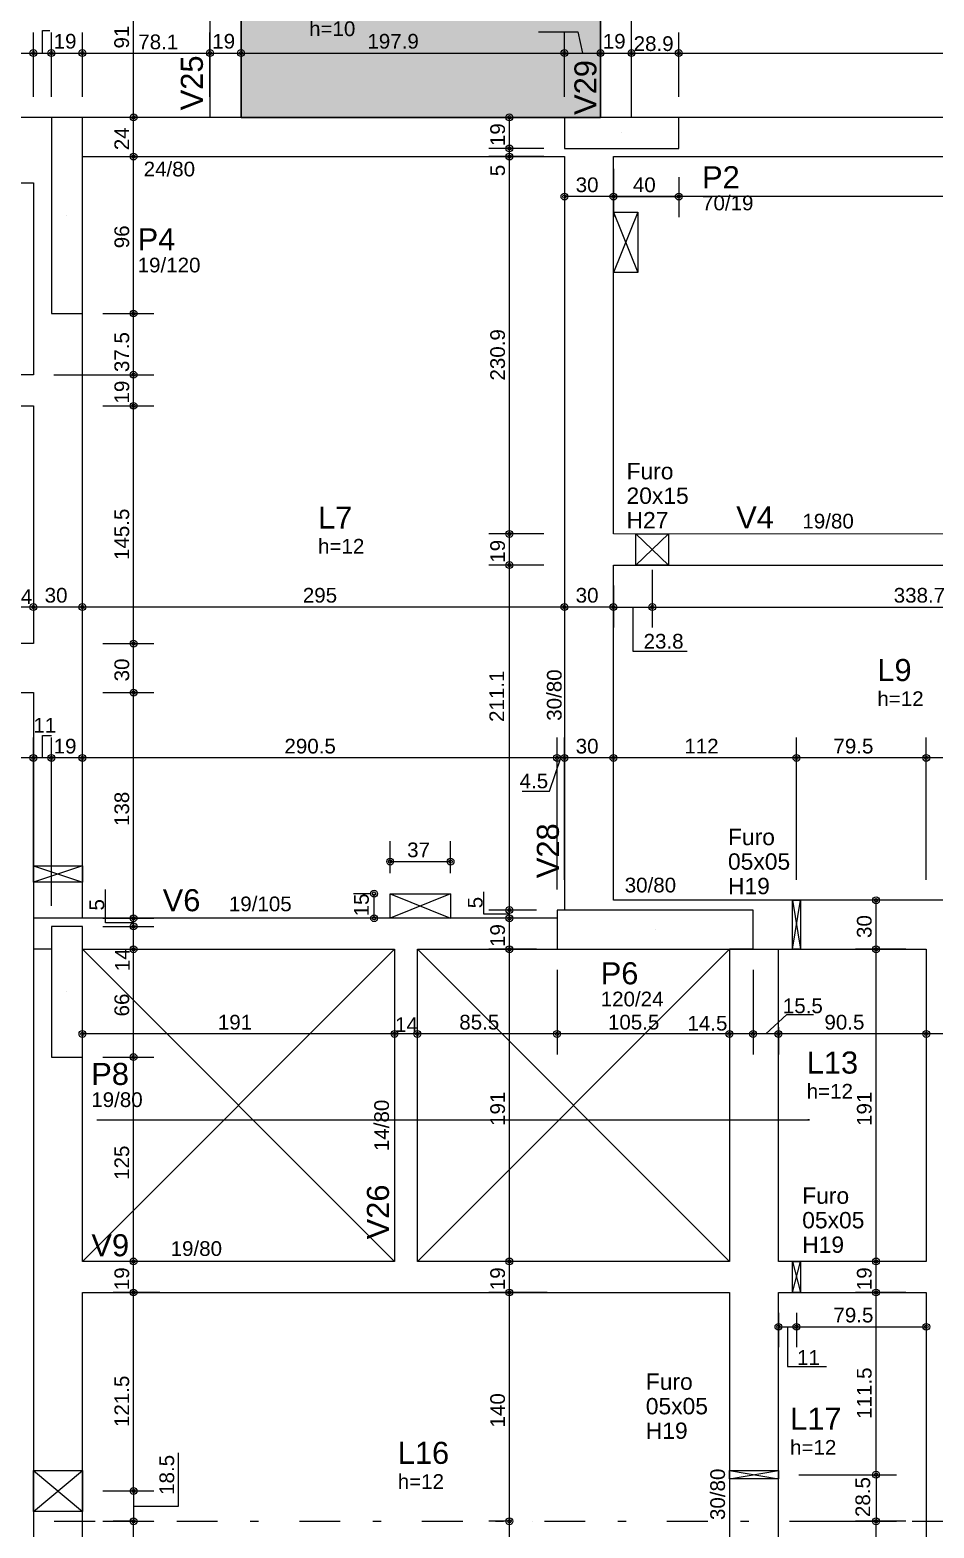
# Model space of a CAD drawing. Extents: x 0 to 119, y 0 to 84.
# Drawn here: x 34.12 to 45.19, y 47.48 to 65.81 of the extents above; entities that cross this region are included whole.
import ezdxf

# ---------------------------------------------------------------- set-up
doc = ezdxf.new("R2010")
doc.units = 0
doc.header["$MEASUREMENT"] = 0
doc.linetypes.add('ESTILO_TQS_0003', pattern=[1.5, 0.5, -0.4, 0.1, -0.5])
for name, color, linetype in [('1', 3, 'CONTINUOUS'), ('10', 252, 'CONTINUOUS'), ('20', 1, 'CONTINUOUS'), ('25', 130, 'CONTINUOUS'), ('3', 7, 'CONTINUOUS'), ('32', 250, 'CONTINUOUS'), ('36', 7, 'CONTINUOUS'), ('37', 7, 'CONTINUOUS'), ('38', 7, 'CONTINUOUS'), ('62', 7, 'CONTINUOUS')]:
    doc.layers.add(name, color=color, linetype=linetype)
doc.styles.add('TQS_ARIAL', font='arial.ttf')

msp = doc.modelspace()

# ---------------------------------------------------------------- linework, layer by layer
at = {"layer": '1', "color": 3, "linetype": 'Continuous'}
for p, q in [((41.36559, 64.55084), (41.36559, 64.55084)), ((34.57559, 63.54084), (34.57559, 63.54084)), ((41.775611, 54.80084), (41.775611, 54.80084)), ((34.57559, 54.04084), (34.57559, 54.04084))]:
    msp.add_line(p, q, dxfattribs=at)
at = {"layer": '10', "color": 252, "linetype": 'Continuous'}
for p, q in [((41.2657, 63.580802), (41.5657, 62.840802)), ((41.5657, 63.580792), (41.2657, 62.840802)), ((38.532805, 55.24084), (39.272445, 54.94084)), ((39.272445, 55.24084), (38.532805, 54.94084)), ((34.76559, 50.74084), (38.58559, 54.56084)), ((34.76559, 54.56084), (38.58559, 50.74084)), ((38.86559, 50.74084), (42.68559, 54.56084)), ((38.86559, 54.56084), (42.68559, 50.74084))]:
    msp.add_line(p, q, dxfattribs=at)
for points in [[(41.2657, 63.580802), (41.5657, 63.580802), (41.5657, 62.840802), (41.2657, 62.840802)], [(38.532805, 54.94084), (38.532805, 55.24084), (39.272445, 55.24084), (39.272445, 54.94084), (38.532805, 54.94084)]]:
    msp.add_lwpolyline(points, dxfattribs=at)
at = {"layer": '20', "color": 1, "linetype": 'ESTILO_TQS_0003'}
msp.add_line((17.921118, 47.56084), (54.216686, 47.56084), dxfattribs=at)
at = {"layer": '25', "color": 130, "linetype": 'Continuous'}
msp.add_lwpolyline([(36.707201, 64.74084), (40.66559, 64.74084), (41.107201, 64.74084), (41.107201, 66.56084), (36.707201, 66.56084), (36.707201, 64.74084)], dxfattribs=at)
for points in [[(36.707201, 64.74084), (41.107201, 64.74084), (41.107201, 66.56084)], [(36.707201, 64.74084), (41.107201, 66.56084), (36.707201, 66.56084)], [(36.707201, 64.74084), (36.707201, 66.56084), (36.707201, 64.74084)], [(36.707201, 64.74084), (40.66559, 64.74084), (41.107201, 64.74084)]]:
    msp.add_solid(points, dxfattribs=at)
at = {"layer": '3', "color": 7, "linetype": 'Continuous'}
for p, q in [((41.541518, 59.642523), (41.941518, 59.262523)), ((41.941518, 59.642523), (41.541518, 59.262523)), ((34.16559, 55.583123), (34.76559, 55.383121)), ((34.765605, 55.583123), (34.16559, 55.383123)), ((43.455664, 54.56084), (43.555664, 55.16084)), ((43.455666, 55.16084), (43.555667, 54.56084)), ((34.38559, 54.56084), (34.16559, 54.56084)), ((43.455698, 50.74084), (43.555698, 50.36084)), ((43.455698, 50.36084), (43.555706, 50.74084)), ((34.16559, 48.182457), (34.765585, 47.68084)), ((34.16559, 47.68084), (34.76559, 48.180836)), ((42.68559, 48.182457), (43.28559, 48.080839)), ((42.68559, 48.08084), (43.285595, 48.18084))]:
    msp.add_line(p, q, dxfattribs=at)
for points in [[(36.327201, 66.94084), (36.327201, 64.74084)], [(41.487201, 64.74084), (41.487201, 66.94084)], [(36.707201, 64.74084), (36.707201, 66.56084)], [(41.107201, 66.56084), (41.107201, 64.74084)], [(34.38559, 64.74084), (32.18559, 64.74084)], [(36.327201, 64.74084), (34.76559, 64.74084)], [(36.707201, 64.74084), (36.327201, 64.74084)], [(40.66559, 64.74084), (36.707201, 64.74084)], [(49.295635, 64.74084), (42.06559, 64.74084)], [(34.76559, 64.26084), (36.517201, 64.26084)], [(36.517201, 64.26084), (40.66559, 64.26084)], [(40.66559, 64.26084), (40.66559, 59.452704)], [(41.26559, 64.26084), (50.31559, 64.26084)], [(41.26559, 59.642648), (41.26559, 64.26084)], [(32.68559, 63.94084), (34.16559, 63.94084)], [(34.16559, 63.94084), (34.16559, 61.59084)], [(34.76559, 61.40084), (34.76559, 62.34084)], [(34.16559, 61.59084), (32.68559, 61.59084)], [(34.76559, 58.00084), (34.76559, 61.40084)], [(32.68559, 61.21084), (34.16559, 61.21084)], [(34.16559, 61.21084), (34.16559, 58.30084)], [(48.705669, 59.641276), (41.26559, 59.642648)], [(41.541518, 59.642523), (41.941518, 59.642523), (41.941518, 59.262523), (41.541518, 59.262523), (41.541518, 59.642523)], [(40.66559, 59.452704), (40.66559, 55.04084)], [(41.26559, 55.16084), (41.26559, 59.262648)], [(41.26559, 59.262648), (48.515634, 59.261311)], [(34.16559, 58.30084), (32.68559, 58.30084)], [(34.76559, 54.94084), (34.76559, 58.00084)], [(32.68559, 57.70084), (34.16559, 57.70084)], [(34.16559, 57.70084), (34.16559, 54.86084)], [(34.16559, 55.583123), (34.765605, 55.583123), (34.765605, 55.383123), (34.16559, 55.383123), (34.16559, 55.583123)], [(42.98559, 55.16084), (41.26559, 55.16084)], [(45.395634, 55.16084), (42.98559, 55.16084)], [(43.455664, 55.16084), (43.555664, 55.16084), (43.555664, 54.56084), (43.455664, 54.56084), (43.455664, 55.16084)], [(40.575611, 54.94084), (34.16559, 54.94084)], [(34.16559, 54.86084), (34.16559, 54.04084)], [(34.76559, 54.56084), (38.58559, 54.56084)], [(38.58559, 54.56084), (38.58559, 50.74084)], [(38.86559, 54.56084), (40.575611, 54.56084)], [(38.86559, 50.74084), (38.86559, 54.56084)], [(42.975611, 54.56084), (42.68559, 54.56084)], [(42.68559, 54.56084), (42.68559, 50.74084)], [(42.975611, 54.56084), (43.28559, 54.56084)], [(43.28559, 54.56084), (45.095634, 54.56084)], [(43.28559, 50.74084), (43.28559, 54.56084)], [(45.095634, 54.56084), (45.095634, 50.74084)], [(34.16559, 54.04084), (34.16559, 50.55084)], [(34.76559, 50.74084), (34.76559, 53.24084)], [(38.58559, 50.74084), (34.76559, 50.74084)], [(42.68559, 50.74084), (38.86559, 50.74084)], [(45.095634, 50.74084), (43.28559, 50.74084)], [(43.455698, 50.74084), (43.555698, 50.74084), (43.555698, 50.36084), (43.455698, 50.36084), (43.455698, 50.74084)], [(34.16559, 50.55084), (34.16559, 45.90084)], [(34.76559, 50.36084), (38.72559, 50.36084)], [(34.76559, 46.14084), (34.76559, 50.36084)], [(38.72559, 50.36084), (42.68559, 50.36084)], [(42.68559, 50.36084), (42.68559, 46.14084)], [(43.28559, 50.36084), (45.095634, 50.36084)], [(43.28559, 45.90084), (43.28559, 50.36084)], [(45.095634, 50.36084), (45.095634, 48.22084)], [(45.095634, 48.22084), (45.095634, 44.74084)], [(34.765595, 47.68084), (34.16559, 47.68084), (34.16559, 48.182457), (34.765595, 48.182457), (34.765595, 47.68084)], [(42.68559, 48.182457), (43.285595, 48.182457), (43.285595, 48.08084), (42.68559, 48.08084), (42.68559, 48.182457)]]:
    msp.add_lwpolyline(points, dxfattribs=at)
at = {"layer": '32', "color": 250, "linetype": 'Continuous'}
for p, q in [((35.391748, 64.74084), (35.391748, 66.56084)), ((34.16559, 64.99084), (34.16559, 65.777945)), ((34.16559, 64.99084), (34.16559, 65.777945)), ((34.27559, 65.527945), (34.27559, 65.802251)), ((34.27559, 65.802251), (34.36782, 65.802251)), ((34.38559, 64.99084), (34.38559, 65.777945)), ((34.38559, 64.99084), (34.38559, 65.777945)), ((34.76559, 64.99084), (34.76559, 65.777945)), ((34.76559, 64.99084), (34.76559, 65.777945)), ((36.327201, 64.99084), (36.327201, 65.777945)), ((36.327201, 64.99084), (36.327201, 65.777945)), ((36.707201, 65.268752), (36.707201, 65.777945)), ((36.707201, 65.268752), (36.707201, 65.777945)), ((40.66559, 64.99084), (40.66559, 65.777945)), ((40.66559, 64.99084), (40.66559, 65.777945)), ((41.107201, 64.99084), (41.107201, 65.777945)), ((41.107201, 65.65084), (41.107201, 65.65084)), ((41.487201, 65.444599), (41.487201, 65.777945)), ((41.487201, 65.444599), (41.487201, 65.777945)), ((42.06559, 64.99084), (42.06559, 65.777945)), ((42.06559, 64.99084), (42.06559, 65.777945)), ((33.88559, 65.527945), (34.16559, 65.527945)), ((34.16559, 65.527945), (34.38559, 65.527945)), ((34.38559, 65.527945), (34.76559, 65.527945)), ((34.76559, 65.527945), (36.327201, 65.527945)), ((36.327201, 65.527945), (36.707201, 65.527945)), ((36.707201, 65.527945), (40.66559, 65.527945)), ((40.66559, 65.527945), (41.107201, 65.527945)), ((41.107201, 65.527945), (41.487201, 65.527945)), ((41.487201, 65.527945), (42.06559, 65.527945)), ((42.06559, 65.527945), (49.295635, 65.527945)), ((41.107201, 65.40084), (41.107201, 65.277945)), ((41.487201, 65.194599), (41.487201, 65.194599)), ((41.487201, 65.194599), (41.487201, 65.194599)), ((36.707201, 65.018752), (36.707201, 65.018752)), ((36.707201, 65.018752), (36.707201, 65.018752)), ((34.16559, 64.74084), (34.16559, 64.74084)), ((34.16559, 64.74084), (34.16559, 64.74084)), ((34.38559, 64.74084), (34.38559, 64.74084)), ((34.38559, 64.74084), (34.38559, 64.74084)), ((34.76559, 64.74084), (34.76559, 64.74084)), ((34.76559, 64.74084), (34.76559, 64.74084)), ((35.391748, 64.26084), (35.391748, 64.74084)), ((35.391748, 64.74084), (35.391748, 64.74084)), ((35.391748, 64.74084), (35.391748, 64.74084)), ((36.327201, 64.74084), (36.327201, 64.74084)), ((36.327201, 64.74084), (36.327201, 64.74084)), ((40.093042, 64.74084), (39.742004, 64.74084)), ((39.992004, 64.36084), (39.992004, 64.74084)), ((40.343042, 64.74084), (40.343042, 64.74084)), ((40.66559, 64.74084), (40.66559, 64.74084)), ((40.66559, 64.74084), (40.66559, 64.74084)), ((41.107201, 64.74084), (41.107201, 64.74084)), ((42.06559, 64.74084), (42.06559, 64.74084)), ((42.06559, 64.74084), (42.06559, 64.74084)), ((40.41559, 64.36084), (39.742004, 64.36084)), ((40.41559, 64.36084), (39.742004, 64.36084)), ((39.992004, 64.26084), (39.992004, 64.36084)), ((40.66559, 64.36084), (40.66559, 64.36084)), ((40.66559, 64.36084), (40.66559, 64.36084)), ((41.26559, 64.36084), (41.26559, 64.36084)), ((35.391748, 62.34084), (35.391748, 64.26084)), ((35.391748, 64.26084), (35.391748, 64.26084)), ((35.391748, 64.26084), (35.391748, 64.26084)), ((40.41559, 64.26084), (39.742004, 64.26084)), ((40.41559, 64.26084), (39.742004, 64.26084)), ((39.992004, 59.642648), (39.992004, 64.26084)), ((40.66559, 64.26084), (40.66559, 64.26084)), ((40.66559, 64.26084), (40.66559, 64.26084)), ((40.66559, 64.26084), (40.66559, 64.26084)), ((42.06559, 64.26084), (42.06559, 64.26084)), ((40.66559, 64.01084), (40.66559, 63.521471)), ((41.26559, 64.11084), (41.26559, 63.521471)), ((42.06559, 64.01084), (42.06559, 63.521471)), ((41.26559, 63.771471), (40.66559, 63.771471)), ((50.31559, 63.771471), (41.26559, 63.771471)), ((41.26559, 63.771471), (41.26559, 63.771471)), ((41.26559, 63.771471), (42.06559, 63.771471)), ((41.26559, 63.771471), (41.26559, 63.771471)), ((34.76559, 62.34084), (34.76559, 62.34084)), ((34.76559, 62.34084), (34.76559, 62.34084)), ((35.01559, 62.34084), (35.641748, 62.34084)), ((35.01559, 62.34084), (35.641748, 62.34084)), ((35.391748, 61.59084), (35.391748, 62.34084)), ((34.16559, 61.59084), (34.16559, 61.59084)), ((34.16559, 61.59084), (34.16559, 61.59084)), ((34.41559, 61.59084), (35.641748, 61.59084)), ((34.41559, 61.59084), (35.641748, 61.59084)), ((35.391748, 61.21084), (35.391748, 61.59084)), ((34.76559, 61.21084), (34.76559, 61.21084)), ((34.76559, 61.21084), (34.76559, 61.21084)), ((35.01559, 61.21084), (35.641748, 61.21084)), ((35.01559, 61.21084), (35.641748, 61.21084)), ((35.391748, 58.30084), (35.391748, 61.21084)), ((40.41559, 59.642648), (39.742004, 59.642648)), ((40.41559, 59.642648), (39.742004, 59.642648)), ((39.992004, 59.262759), (39.992004, 59.642648)), ((40.66559, 59.642648), (40.66559, 59.642648)), ((40.66559, 59.642648), (40.66559, 59.642648)), ((41.741518, 59.452523), (41.741518, 59.452523)), ((41.741518, 59.452523), (41.741518, 59.452523)), ((40.41559, 59.262759), (39.742004, 59.262759)), ((40.41559, 59.262759), (39.742004, 59.262759)), ((39.992004, 55.04084), (39.992004, 59.262759)), ((40.66559, 59.262759), (40.66559, 59.262759)), ((40.66559, 59.262759), (40.66559, 59.262759)), ((41.26559, 59.262648), (41.26559, 59.262648)), ((41.741518, 59.202523), (41.741518, 58.498951)), ((41.741518, 59.202523), (41.741518, 58.498951)), ((41.26559, 59.012648), (41.26559, 58.498951)), ((34.16559, 58.748951), (33.88559, 58.748951)), ((34.76559, 58.748951), (34.16559, 58.748951)), ((34.16559, 58.748951), (34.16559, 58.748951)), ((34.16559, 58.748951), (34.16559, 58.748951)), ((40.66559, 58.748951), (34.76559, 58.748951)), ((34.76559, 58.748951), (34.76559, 58.748951)), ((34.76559, 58.748951), (34.76559, 58.748951)), ((41.26559, 58.748951), (40.66559, 58.748951)), ((40.66559, 58.748951), (40.66559, 58.748951)), ((40.66559, 58.748951), (40.66559, 58.748951)), ((41.26559, 58.748951), (41.26559, 58.748951)), ((41.26559, 58.748951), (41.741518, 58.748951)), ((41.741518, 58.748951), (48.515634, 58.748951)), ((34.76559, 58.30084), (34.76559, 58.30084)), ((34.76559, 58.30084), (34.76559, 58.30084)), ((35.01559, 58.30084), (35.641748, 58.30084)), ((35.01559, 58.30084), (35.641748, 58.30084)), ((35.391748, 57.70084), (35.391748, 58.30084)), ((34.76559, 57.70084), (34.76559, 57.70084)), ((34.76559, 57.70084), (34.76559, 57.70084)), ((35.01559, 57.70084), (35.641748, 57.70084)), ((35.01559, 57.70084), (35.641748, 57.70084)), ((35.391748, 54.94084), (35.391748, 57.70084)), ((34.16559, 55.529265), (34.16559, 57.152429)), ((34.16559, 55.529265), (34.16559, 57.152429)), ((34.27559, 56.902429), (34.27559, 57.176253)), ((34.27559, 57.176253), (34.38559, 57.176253)), ((34.38559, 55.09084), (34.38559, 57.152429)), ((34.38559, 55.09084), (34.38559, 57.152429)), ((34.76559, 55.09084), (34.76559, 57.152429)), ((34.76559, 55.09084), (34.76559, 57.152429)), ((40.575611, 55.29084), (40.575611, 57.152429)), ((40.575611, 55.29084), (40.575611, 57.152429)), ((40.66559, 55.41084), (40.66559, 57.152429)), ((40.66559, 55.41084), (40.66559, 57.152429)), ((41.26559, 55.41084), (41.26559, 57.152429)), ((41.26559, 55.41084), (41.26559, 57.152429)), ((43.505664, 55.41084), (43.505664, 57.152429)), ((43.505664, 55.66084), (43.505664, 57.152429)), ((45.095634, 55.41084), (45.095634, 57.152429)), ((45.095634, 55.41084), (45.095634, 57.152429)), ((34.16559, 56.902429), (33.88559, 56.902429)), ((34.38559, 56.902429), (34.16559, 56.902429)), ((34.76559, 56.902429), (34.38559, 56.902429)), ((40.575611, 56.902429), (34.76559, 56.902429)), ((40.66559, 56.902429), (40.575611, 56.902429)), ((41.26559, 56.902429), (40.66559, 56.902429)), ((43.505664, 56.902429), (41.26559, 56.902429)), ((45.095634, 56.902429), (43.505664, 56.902429)), ((45.695634, 56.902429), (45.095634, 56.902429)), ((38.532805, 55.49084), (38.532805, 55.883242)), ((39.272445, 55.49084), (39.272445, 55.883242)), ((38.532805, 55.633242), (39.272445, 55.633242)), ((43.505664, 55.41084), (43.505664, 55.41084)), ((34.16559, 55.279265), (34.16559, 55.279265)), ((34.16559, 55.279265), (34.16559, 55.279265)), ((38.282805, 55.24084), (38.085797, 55.24084)), ((38.335797, 54.94084), (38.335797, 55.24084)), ((38.532805, 55.24084), (38.532805, 55.24084)), ((38.532805, 55.24084), (38.532805, 55.24084)), ((39.272445, 55.24084), (39.272445, 55.24084)), ((40.325611, 55.04084), (39.742004, 55.04084)), ((40.325611, 55.04084), (39.742004, 55.04084)), ((39.992004, 54.94084), (39.992004, 55.04084)), ((40.575611, 55.04084), (40.575611, 55.04084)), ((40.575611, 55.04084), (40.575611, 55.04084)), ((40.575611, 55.04084), (40.575611, 55.04084)), ((40.575611, 55.04084), (40.575611, 55.04084)), ((40.66559, 55.16084), (40.66559, 55.16084)), ((40.66559, 55.16084), (40.66559, 55.16084)), ((41.26559, 55.16084), (41.26559, 55.16084)), ((41.26559, 55.16084), (41.26559, 55.16084)), ((43.505664, 55.16084), (43.505664, 55.16084)), ((44.845634, 55.16084), (44.229859, 55.16084)), ((44.479859, 54.56084), (44.479859, 55.16084)), ((45.095634, 55.16084), (45.095634, 55.16084)), ((45.095634, 55.16084), (45.095634, 55.16084)), ((45.095634, 55.16084), (45.095634, 55.16084)), ((34.38559, 54.84084), (34.38559, 54.84084)), ((34.38559, 54.84084), (34.38559, 54.84084)), ((34.76559, 54.94084), (34.76559, 54.94084)), ((34.76559, 54.84084), (34.76559, 54.84084)), ((34.76559, 54.84084), (34.76559, 54.84084)), ((34.76559, 54.84084), (34.76559, 54.84084)), ((34.76559, 54.84084), (34.76559, 54.84084)), ((35.01559, 54.94084), (35.641748, 54.94084)), ((35.01559, 54.84084), (35.641748, 54.84084)), ((35.01559, 54.84084), (35.641748, 54.84084)), ((35.370998, 54.94084), (35.370998, 54.94084)), ((35.391748, 54.84084), (35.391748, 54.94084)), ((35.391748, 54.56084), (35.391748, 54.84084)), ((35.620998, 54.94084), (35.641748, 54.94084)), ((38.282805, 54.94084), (38.085797, 54.94084)), ((38.532805, 54.94084), (38.532805, 54.94084)), ((40.325611, 54.94084), (39.742004, 54.94084)), ((40.325611, 54.94084), (39.742004, 54.94084)), ((39.992004, 54.56084), (39.992004, 54.94084)), ((40.575611, 54.94084), (40.575611, 54.94084)), ((40.575611, 54.94084), (40.575611, 54.94084)), ((35.179087, 54.56084), (35.179087, 54.56084)), ((35.179087, 54.56084), (35.179087, 54.56084)), ((35.391748, 53.24084), (35.391748, 54.56084)), ((35.429087, 54.56084), (35.641748, 54.56084)), ((35.429087, 54.56084), (35.641748, 54.56084)), ((40.325611, 54.56084), (39.742004, 54.56084)), ((40.325611, 54.56084), (39.742004, 54.56084)), ((39.992004, 50.74084), (39.992004, 54.56084)), ((40.575611, 54.56084), (40.575611, 54.56084)), ((40.575611, 54.56084), (40.575611, 54.56084)), ((40.575611, 54.56084), (40.575611, 54.56084)), ((40.575611, 54.56084), (40.575611, 54.56084)), ((42.975611, 54.56084), (42.975611, 54.56084)), ((42.975611, 54.56084), (42.975611, 54.56084)), ((44.845634, 54.56084), (44.229859, 54.56084)), ((44.845634, 54.56084), (44.229859, 54.56084)), ((44.479859, 50.74084), (44.479859, 54.56084)), ((45.095634, 54.56084), (45.095634, 54.56084)), ((45.095634, 54.56084), (45.095634, 54.56084)), ((40.575611, 54.31084), (40.575611, 53.274495)), ((40.575611, 54.31084), (40.575611, 53.274495)), ((42.975611, 54.31084), (42.975611, 53.274495)), ((42.975611, 54.31084), (42.975611, 53.274495)), ((42.68559, 54.22288), (42.68559, 54.22288)), ((42.68559, 54.22288), (42.68559, 54.22288)), ((42.68559, 53.97288), (42.68559, 53.274495)), ((42.68559, 53.97288), (42.68559, 53.274495)), ((43.130601, 53.524495), (43.387774, 53.762646)), ((43.28559, 53.85572), (43.28559, 53.85572)), ((43.28559, 53.85572), (43.28559, 53.85572)), ((43.387774, 53.762646), (43.712986, 53.762646)), ((45.095634, 53.838951), (45.095634, 53.838951)), ((45.095634, 53.838951), (45.095634, 53.838951)), ((43.28559, 53.60572), (43.28559, 53.274495)), ((43.28559, 53.60572), (43.28559, 53.274495)), ((45.095634, 53.588951), (45.095634, 53.274495)), ((45.095634, 53.588951), (45.095634, 53.274495)), ((38.58559, 53.524495), (34.76559, 53.524495)), ((34.76559, 53.524495), (34.76559, 53.524495)), ((38.58559, 53.524495), (38.58559, 53.524495)), ((38.86559, 53.524495), (38.58559, 53.524495)), ((38.58559, 53.524495), (38.58559, 53.524495)), ((40.575611, 53.524495), (38.86559, 53.524495)), ((38.86559, 53.524495), (38.86559, 53.524495)), ((38.86559, 53.524495), (38.86559, 53.524495)), ((42.68559, 53.524495), (40.575611, 53.524495)), ((42.975611, 53.524495), (42.68559, 53.524495)), ((43.28559, 53.524495), (42.975611, 53.524495)), ((45.095634, 53.524495), (43.28559, 53.524495)), ((45.695634, 53.524495), (45.095634, 53.524495)), ((34.76559, 53.24084), (34.76559, 53.24084)), ((34.76559, 53.24084), (34.76559, 53.24084)), ((35.01559, 53.24084), (35.641748, 53.24084)), ((35.01559, 53.24084), (35.641748, 53.24084)), ((35.391748, 50.74084), (35.391748, 53.24084)), ((34.942876, 52.47547), (43.663728, 52.47547)), ((43.663728, 52.47547), (43.643728, 52.47547)), ((35.622008, 50.74084), (35.141748, 50.74084)), ((35.622008, 50.74084), (35.141748, 50.74084)), ((35.391748, 50.36084), (35.391748, 50.74084)), ((35.872008, 50.74084), (35.872008, 50.74084)), ((35.872008, 50.74084), (35.872008, 50.74084)), ((40.175451, 50.74084), (39.742004, 50.74084)), ((40.175451, 50.74084), (39.742004, 50.74084)), ((39.992004, 50.36084), (39.992004, 50.74084)), ((40.425451, 50.74084), (40.425451, 50.74084)), ((40.425451, 50.74084), (40.425451, 50.74084)), ((44.845634, 50.74084), (44.229859, 50.74084)), ((44.845634, 50.74084), (44.229859, 50.74084)), ((44.479859, 50.36084), (44.479859, 50.74084)), ((45.095634, 50.74084), (45.095634, 50.74084)), ((45.095634, 50.74084), (45.095634, 50.74084)), ((35.712028, 50.36084), (35.141748, 50.36084)), ((35.712028, 50.36084), (35.141748, 50.36084)), ((35.391748, 47.931648), (35.391748, 50.36084)), ((35.962028, 50.36084), (35.962028, 50.36084)), ((35.962028, 50.36084), (35.962028, 50.36084)), ((40.45559, 50.36084), (39.742004, 50.36084)), ((40.45559, 50.36084), (39.742004, 50.36084)), ((39.992004, 47.56084), (39.992004, 50.36084)), ((40.70559, 50.36084), (40.70559, 50.36084)), ((40.70559, 50.36084), (40.70559, 50.36084)), ((43.28559, 50.36084), (43.28559, 50.36084)), ((43.505698, 50.36084), (43.505698, 50.36084)), ((43.505698, 50.36084), (43.505698, 50.36084)), ((44.845634, 50.36084), (44.229859, 50.36084)), ((44.845634, 50.36084), (44.229859, 50.36084)), ((44.479859, 48.13084), (44.479859, 50.36084)), ((45.095634, 50.36084), (45.095634, 50.36084)), ((45.095634, 50.36084), (45.095634, 50.36084)), ((45.095634, 50.36084), (45.095634, 50.36084)), ((43.28559, 50.11084), (43.28559, 49.690456)), ((43.505698, 50.11084), (43.505698, 49.690456)), ((43.505698, 50.11084), (43.505698, 49.690456)), ((45.095634, 50.11084), (45.095634, 49.690456)), ((43.28559, 49.940456), (43.505698, 49.940456)), ((43.505698, 49.940456), (45.095634, 49.940456)), ((43.28559, 48.13084), (43.28559, 48.13084)), ((43.28559, 48.13084), (43.28559, 48.13084)), ((43.53559, 48.13084), (44.729859, 48.13084)), ((43.53559, 48.13084), (44.729859, 48.13084)), ((44.479859, 48.13084), (44.479859, 47.56084)), ((34.765595, 47.931648), (34.765595, 47.931648)), ((34.765595, 47.931648), (34.765595, 47.931648)), ((35.015595, 47.931648), (35.641748, 47.931648)), ((35.015595, 47.931648), (35.641748, 47.931648)), ((35.391748, 47.931648), (35.391748, 47.56084)), ((34.76559, 47.56084), (34.76559, 47.56084)), ((35.01559, 47.56084), (35.641748, 47.56084)), ((35.401605, 47.56084), (35.141748, 47.56084)), ((35.391748, 46.14084), (35.391748, 47.56084)), ((35.651605, 47.56084), (35.651605, 47.56084)), ((40.023656, 47.56084), (39.742004, 47.56084)), ((40.023656, 47.56084), (39.742004, 47.56084)), ((39.992004, 46.14084), (39.992004, 47.56084)), ((40.273656, 47.56084), (40.273656, 47.56084)), ((40.273656, 47.56084), (40.273656, 47.56084)), ((43.28559, 47.56084), (43.28559, 47.56084)), ((43.53559, 47.56084), (44.729859, 47.56084)), ((44.845634, 47.56084), (44.229859, 47.56084)), ((44.479859, 44.74084), (44.479859, 47.56084)), ((45.095634, 47.56084), (45.095634, 47.56084))]:
    msp.add_line(p, q, dxfattribs=at)
for points in [[(40.347183, 65.78717), (40.831667, 65.78717), (40.886396, 65.527945)], [(41.503554, 58.748951), (41.503554, 58.209841), (42.166288, 58.209841)], [(40.149898, 56.495347), (40.482137, 56.495347), (40.620601, 56.902429)], [(35.391748, 54.882465), (35.048878, 54.882465), (35.048878, 55.293457)], [(39.992004, 54.99084), (39.681337, 54.99084), (39.681337, 55.264732)], [(43.395644, 49.940456), (43.395644, 49.456211), (43.872495, 49.456211)], [(35.391748, 47.746244), (35.940126, 47.746244), (35.940126, 48.397319)]]:
    msp.add_lwpolyline(points, dxfattribs=at)
for centre, radius in [((34.16559, 65.527945), 0.041625), ((34.16559, 65.527945), 0.041625), ((34.16559, 65.527945), 0.02075), ((34.16559, 65.527945), 0.02075), ((34.38559, 65.527945), 0.041625), ((34.38559, 65.527945), 0.041625), ((34.38559, 65.527945), 0.02075), ((34.38559, 65.527945), 0.02075), ((34.76559, 65.527945), 0.041625), ((34.76559, 65.527945), 0.041625), ((34.76559, 65.527945), 0.02075), ((34.76559, 65.527945), 0.02075), ((36.327201, 65.527945), 0.041625), ((36.327201, 65.527945), 0.041625), ((36.327201, 65.527945), 0.02075), ((36.327201, 65.527945), 0.02075), ((36.707201, 65.527945), 0.041625), ((36.707201, 65.527945), 0.041625), ((36.707201, 65.527945), 0.02075), ((36.707201, 65.527945), 0.02075), ((40.66559, 65.527945), 0.041625), ((40.66559, 65.527945), 0.041625), ((40.66559, 65.527945), 0.02075), ((40.66559, 65.527945), 0.02075), ((41.107201, 65.527945), 0.041625), ((41.107201, 65.527945), 0.041625), ((41.107201, 65.527945), 0.02075), ((41.107201, 65.527945), 0.02075), ((41.487201, 65.527945), 0.041625), ((41.487201, 65.527945), 0.041625), ((41.487201, 65.527945), 0.02075), ((41.487201, 65.527945), 0.02075), ((42.06559, 65.527945), 0.041625), ((42.06559, 65.527945), 0.041625), ((42.06559, 65.527945), 0.02075), ((42.06559, 65.527945), 0.02075), ((35.391748, 64.74084), 0.041625), ((35.391748, 64.74084), 0.041625), ((35.391748, 64.74084), 0.02075), ((35.391748, 64.74084), 0.02075), ((39.992004, 64.74084), 0.041625), ((39.992004, 64.74084), 0.02075), ((39.992004, 64.36084), 0.041625), ((39.992004, 64.36084), 0.041625), ((39.992004, 64.36084), 0.02075), ((39.992004, 64.36084), 0.02075), ((35.391748, 64.26084), 0.041625), ((35.391748, 64.26084), 0.041625), ((35.391748, 64.26084), 0.02075), ((35.391748, 64.26084), 0.02075), ((39.992004, 64.26084), 0.041625), ((39.992004, 64.26084), 0.041625), ((39.992004, 64.26084), 0.02075), ((39.992004, 64.26084), 0.02075), ((40.66559, 63.771471), 0.041625), ((41.26559, 63.771471), 0.041625), ((41.26559, 63.771471), 0.041625), ((41.26559, 63.771471), 0.041625), ((42.06559, 63.771471), 0.041625), ((40.66559, 63.771471), 0.02075), ((41.26559, 63.771471), 0.02075), ((41.26559, 63.771471), 0.02075), ((41.26559, 63.771471), 0.02075), ((42.06559, 63.771471), 0.02075), ((35.391748, 62.34084), 0.041625), ((35.391748, 62.34084), 0.041625), ((35.391748, 62.34084), 0.02075), ((35.391748, 62.34084), 0.02075), ((35.391748, 61.59084), 0.041625), ((35.391748, 61.59084), 0.041625), ((35.391748, 61.59084), 0.02075), ((35.391748, 61.59084), 0.02075), ((35.391748, 61.21084), 0.041625), ((35.391748, 61.21084), 0.041625), ((35.391748, 61.21084), 0.02075), ((35.391748, 61.21084), 0.02075), ((39.992004, 59.642648), 0.041625), ((39.992004, 59.642648), 0.041625), ((39.992004, 59.642648), 0.02075), ((39.992004, 59.642648), 0.02075), ((39.992004, 59.262759), 0.041625), ((39.992004, 59.262759), 0.041625), ((39.992004, 59.262759), 0.02075), ((39.992004, 59.262759), 0.02075), ((34.16559, 58.748951), 0.041625), ((34.16559, 58.748951), 0.041625), ((34.16559, 58.748951), 0.02075), ((34.16559, 58.748951), 0.02075), ((34.76559, 58.748951), 0.041625), ((34.76559, 58.748951), 0.041625), ((34.76559, 58.748951), 0.02075), ((34.76559, 58.748951), 0.02075), ((40.66559, 58.748951), 0.041625), ((40.66559, 58.748951), 0.041625), ((40.66559, 58.748951), 0.02075), ((40.66559, 58.748951), 0.02075), ((41.26559, 58.748951), 0.041625), ((41.26559, 58.748951), 0.041625), ((41.26559, 58.748951), 0.02075), ((41.26559, 58.748951), 0.02075), ((41.741518, 58.748951), 0.041625), ((41.741518, 58.748951), 0.041625), ((41.741518, 58.748951), 0.02075), ((41.741518, 58.748951), 0.02075), ((35.391748, 58.30084), 0.041625), ((35.391748, 58.30084), 0.041625), ((35.391748, 58.30084), 0.02075), ((35.391748, 58.30084), 0.02075), ((35.391748, 57.70084), 0.041625), ((35.391748, 57.70084), 0.041625), ((35.391748, 57.70084), 0.02075), ((35.391748, 57.70084), 0.02075), ((34.16559, 56.902429), 0.041625), ((34.16559, 56.902429), 0.041625), ((34.16559, 56.902429), 0.02075), ((34.16559, 56.902429), 0.02075), ((34.38559, 56.902429), 0.041625), ((34.38559, 56.902429), 0.041625), ((34.38559, 56.902429), 0.02075), ((34.38559, 56.902429), 0.02075), ((34.76559, 56.902429), 0.041625), ((34.76559, 56.902429), 0.041625), ((34.76559, 56.902429), 0.02075), ((34.76559, 56.902429), 0.02075), ((40.575611, 56.902429), 0.041625), ((40.575611, 56.902429), 0.041625), ((40.575611, 56.902429), 0.02075), ((40.575611, 56.902429), 0.02075), ((40.66559, 56.902429), 0.041625), ((40.66559, 56.902429), 0.041625), ((40.66559, 56.902429), 0.02075), ((40.66559, 56.902429), 0.02075), ((41.26559, 56.902429), 0.041625), ((41.26559, 56.902429), 0.041625), ((41.26559, 56.902429), 0.02075), ((41.26559, 56.902429), 0.02075), ((43.505664, 56.902429), 0.041625), ((43.505664, 56.902429), 0.041625), ((43.505664, 56.902429), 0.02075), ((43.505664, 56.902429), 0.02075), ((45.095634, 56.902429), 0.041625), ((45.095634, 56.902429), 0.041625), ((45.095634, 56.902429), 0.02075), ((45.095634, 56.902429), 0.02075), ((38.532805, 55.633242), 0.041625), ((38.532805, 55.633242), 0.02075), ((39.272445, 55.633242), 0.041625), ((39.272445, 55.633242), 0.02075), ((38.335797, 55.24084), 0.041625), ((38.335797, 55.24084), 0.02075), ((44.479859, 55.16084), 0.041625), ((44.479859, 55.16084), 0.02075), ((39.992004, 55.04084), 0.041625), ((39.992004, 55.04084), 0.041625), ((39.992004, 55.04084), 0.02075), ((39.992004, 55.04084), 0.02075), ((35.391748, 54.94084), 0.041625), ((35.391748, 54.94084), 0.041625), ((35.391748, 54.84084), 0.041625), ((35.391748, 54.84084), 0.041625), ((35.391748, 54.94084), 0.02075), ((35.391748, 54.94084), 0.02075), ((35.391748, 54.84084), 0.02075), ((35.391748, 54.84084), 0.02075), ((38.335797, 54.94084), 0.041625), ((38.335797, 54.94084), 0.02075), ((39.992004, 54.94084), 0.041625), ((39.992004, 54.94084), 0.041625), ((39.992004, 54.94084), 0.02075), ((39.992004, 54.94084), 0.02075), ((35.391748, 54.56084), 0.041625), ((35.391748, 54.56084), 0.041625), ((35.391748, 54.56084), 0.02075), ((35.391748, 54.56084), 0.02075), ((39.992004, 54.56084), 0.041625), ((39.992004, 54.56084), 0.041625), ((39.992004, 54.56084), 0.02075), ((39.992004, 54.56084), 0.02075), ((44.479859, 54.56084), 0.041625), ((44.479859, 54.56084), 0.041625), ((44.479859, 54.56084), 0.02075), ((44.479859, 54.56084), 0.02075), ((34.76559, 53.524495), 0.041625), ((34.76559, 53.524495), 0.02075), ((38.58559, 53.524495), 0.041625), ((38.58559, 53.524495), 0.041625), ((38.58559, 53.524495), 0.02075), ((38.58559, 53.524495), 0.02075), ((38.86559, 53.524495), 0.041625), ((38.86559, 53.524495), 0.041625), ((38.86559, 53.524495), 0.02075), ((38.86559, 53.524495), 0.02075), ((40.575611, 53.524495), 0.041625), ((40.575611, 53.524495), 0.041625), ((40.575611, 53.524495), 0.02075), ((40.575611, 53.524495), 0.02075), ((42.68559, 53.524495), 0.041625), ((42.68559, 53.524495), 0.041625), ((42.68559, 53.524495), 0.02075), ((42.68559, 53.524495), 0.02075), ((42.975611, 53.524495), 0.041625), ((42.975611, 53.524495), 0.041625), ((42.975611, 53.524495), 0.02075), ((42.975611, 53.524495), 0.02075), ((43.28559, 53.524495), 0.041625), ((43.28559, 53.524495), 0.041625), ((43.28559, 53.524495), 0.02075), ((43.28559, 53.524495), 0.02075), ((45.095634, 53.524495), 0.041625), ((45.095634, 53.524495), 0.041625), ((45.095634, 53.524495), 0.02075), ((45.095634, 53.524495), 0.02075), ((35.391748, 53.24084), 0.041625), ((35.391748, 53.24084), 0.041625), ((35.391748, 53.24084), 0.02075), ((35.391748, 53.24084), 0.02075), ((35.391748, 50.74084), 0.041625), ((35.391748, 50.74084), 0.041625), ((39.992004, 50.74084), 0.041625), ((39.992004, 50.74084), 0.041625), ((44.479859, 50.74084), 0.041625), ((44.479859, 50.74084), 0.041625), ((35.391748, 50.74084), 0.02075), ((35.391748, 50.74084), 0.02075), ((39.992004, 50.74084), 0.02075), ((39.992004, 50.74084), 0.02075), ((44.479859, 50.74084), 0.02075), ((44.479859, 50.74084), 0.02075), ((35.391748, 50.36084), 0.041625), ((35.391748, 50.36084), 0.041625), ((35.391748, 50.36084), 0.02075), ((35.391748, 50.36084), 0.02075), ((39.992004, 50.36084), 0.041625), ((39.992004, 50.36084), 0.041625), ((39.992004, 50.36084), 0.02075), ((39.992004, 50.36084), 0.02075), ((44.479859, 50.36084), 0.041625), ((44.479859, 50.36084), 0.041625), ((44.479859, 50.36084), 0.02075), ((44.479859, 50.36084), 0.02075), ((43.28559, 49.940456), 0.041625), ((43.28559, 49.940456), 0.02075), ((43.505698, 49.940456), 0.041625), ((43.505698, 49.940456), 0.041625), ((43.505698, 49.940456), 0.02075), ((43.505698, 49.940456), 0.02075), ((45.095634, 49.940456), 0.041625), ((45.095634, 49.940456), 0.02075), ((44.479859, 48.13084), 0.041625), ((44.479859, 48.13084), 0.041625), ((44.479859, 48.13084), 0.02075), ((44.479859, 48.13084), 0.02075), ((35.391748, 47.931648), 0.041625), ((35.391748, 47.931648), 0.041625), ((35.391748, 47.931648), 0.02075), ((35.391748, 47.931648), 0.02075), ((35.391748, 47.56084), 0.041625), ((35.391748, 47.56084), 0.041625), ((35.391748, 47.56084), 0.02075), ((35.391748, 47.56084), 0.02075), ((39.992004, 47.56084), 0.041625), ((39.992004, 47.56084), 0.041625), ((39.992004, 47.56084), 0.02075), ((39.992004, 47.56084), 0.02075), ((44.479859, 47.56084), 0.041625), ((44.479859, 47.56084), 0.041625), ((44.479859, 47.56084), 0.02075), ((44.479859, 47.56084), 0.02075)]:
    msp.add_circle(centre, radius, dxfattribs=at)
at = {"layer": '62', "linetype": 'Continuous'}
for points in [[(34.38559, 62.34084), (34.76559, 62.34084), (34.76559, 64.74084), (34.38559, 64.74084), (34.38559, 62.34084)], [(40.66559, 64.36084), (42.06559, 64.36084), (42.06559, 64.74084), (40.66559, 64.74084), (40.66559, 64.36084)], [(40.575611, 54.56084), (42.975611, 54.56084), (42.975611, 55.04084), (40.575611, 55.04084), (40.575611, 54.56084)], [(34.38559, 53.24084), (34.76559, 53.24084), (34.76559, 54.84084), (34.38559, 54.84084), (34.38559, 53.24084)]]:
    msp.add_lwpolyline(points, dxfattribs=at)

# ---------------------------------------------------------------- texts
at = {"layer": '3', "color": 7, "linetype": 'Continuous', "style": 'TQS_ARIAL'}
for s, p in [('Furo', (41.426033, 60.311294)), ('20x15', (41.426033, 60.011294)), ('H27', (41.426033, 59.711294)), ('Furo', (42.667887, 55.834749)), ('05x05', (42.667887, 55.534749)), ('H19', (42.667887, 55.234749)), ('Furo', (43.576574, 51.44584)), ('05x05', (43.576574, 51.14584)), ('H19', (43.576574, 50.84584)), ('Furo', (41.661748, 49.169796)), ('05x05', (41.661748, 48.869796)), ('H19', (41.661748, 48.569796))]:
    msp.add_text(s, height=0.2, dxfattribs=at).set_placement(p)
at = {"layer": '32', "color": 250, "linetype": 'Continuous', "style": 'TQS_ARIAL'}
for s, p in [('91', (35.336076, 65.58297)), ('24', (35.337748, 64.33884)), ('19', (39.938004, 64.38884)), ('5', (39.938004, 64.02084)), ('96', (35.337748, 63.13884)), ('37.5', (35.337748, 61.62384)), ('230.9', (39.938004, 61.519744)), ('19', (35.337748, 61.23884)), ('145.5', (35.337748, 59.32384)), ('19', (39.938004, 59.290704)), ('30', (35.337748, 57.83884)), ('211.1', (39.927561, 57.342345)), ('138', (35.337748, 56.06884)), ('15', (38.271009, 54.963287)), ('5', (39.664314, 55.061821)), ('5', (35.032468, 55.034698)), ('19', (39.938004, 54.58884)), ('30', (44.425859, 54.69884)), ('14', (35.345445, 54.292981)), ('66', (35.337748, 53.73884)), ('191', (39.938004, 52.39884)), ('191', (44.425859, 52.39884)), ('125', (35.337748, 51.73884)), ('19', (35.337748, 50.38884)), ('19', (39.938004, 50.38884)), ('19', (44.425859, 50.38884)), ('121.5', (35.337748, 48.714244)), ('111.5', (44.425859, 48.81384)), ('140', (39.938004, 48.70884)), ('18.5', (35.888558, 47.88392)), ('28.5', (44.407929, 47.612854))]:
    msp.add_text(s, height=0.18, rotation=90, dxfattribs=at).set_placement(p)
for s, p in [('19', (34.41359, 65.581945)), ('78.1', (35.449407, 65.574631)), ('19', (36.355201, 65.581945)), ('197.9', (38.254396, 65.581945)), ('19', (41.135201, 65.581945)), ('28.9', (41.513095, 65.552796)), ('30', (40.80359, 63.825471)), ('40', (41.50359, 63.825471)), ('14', (33.871468, 58.786167)), ('30', (34.30359, 58.802951)), ('295', (37.46359, 58.802951)), ('30', (40.80359, 58.802951)), ('338.7', (44.696576, 58.802951)), ('23.8', (41.634979, 58.240268)), ('11', (34.165142, 57.211811)), ('19', (34.41359, 56.956429)), ('290.5', (37.238601, 56.956429)), ('30', (40.80359, 56.956429)), ('112', (42.133627, 56.956429)), ('79.5', (43.958649, 56.956429)), ('4.5', (40.117404, 56.53062)), ('37', (38.740625, 55.687242)), ('15.5', (43.339483, 53.778428)), ('191', (36.42359, 53.578495)), ('14', (38.592921, 53.547496)), ('85.5', (39.378601, 53.578495)), ('105.5', (41.198601, 53.578495)), ('14.5', (42.171555, 53.566089)), ('90.5', (43.848612, 53.578495)), ('79.5', (43.958666, 49.994456)), ('11', (43.512743, 49.475128))]:
    msp.add_text(s, height=0.18, dxfattribs=at).set_placement(p)
at = {"layer": '36', "color": 7, "linetype": 'Continuous', "style": 'TQS_ARIAL'}
for s, height, p in [('P2', 0.27, (42.35059, 63.87334)), ('70/19', 0.18, (42.35059, 63.60334)), ('P4', 0.27, (35.441859, 63.113531)), ('19/120', 0.18, (35.441859, 62.843531)), ('P6', 0.27, (41.109906, 54.132033)), ('120/24', 0.18, (41.109906, 53.862033)), ('P8', 0.27, (34.87421, 52.900323)), ('19/80', 0.18, (34.87421, 52.630323))]:
    msp.add_text(s, height=height, dxfattribs=at).set_placement(p)
at = {"layer": '37', "color": 7, "linetype": 'Continuous', "style": 'TQS_ARIAL'}
for s, height, rotation, p in [('V25', 0.27, 90, (36.240413, 64.827015)), ('V29', 0.27, 90, (41.05795, 64.770891)), ('V4', 0.27, 359.989429, (42.768858, 59.710098)), ('19/80', 0.18, 359.989429, (43.578858, 59.709949)), ('30/80', 0.18, 90, (40.631543, 57.356622)), ('V28', 0.27, 90, (40.59809, 55.43084)), ('14/80', 0.18, 90, (38.51809, 52.09084)), ('V26', 0.27, 90, (38.51809, 51.01084)), ('30/80', 0.18, 90, (42.631259, 47.576371))]:
    msp.add_text(s, height=height, rotation=rotation, dxfattribs=at).set_placement(p)
for s, height, p in [('24/80', 0.18, (35.51549, 64.018138)), ('30/80', 0.18, (41.403657, 55.256451)), ('V6', 0.27, (35.748378, 55.026)), ('19/105', 0.18, (36.558378, 55.026)), ('V9', 0.27, (34.875892, 50.804116)), ('19/80', 0.18, (35.84559, 50.80834))]:
    msp.add_text(s, height=height, dxfattribs=at).set_placement(p)
at = {"layer": '38', "color": 7, "linetype": 'Continuous', "style": 'TQS_ARIAL'}
for s, height, p in [('h=10', 0.18, (37.540227, 65.735433)), ('L7', 0.27, (37.650357, 59.708513)), ('h=12', 0.18, (37.650357, 59.402513)), ('L9', 0.27, (44.496432, 57.842919)), ('h=12', 0.18, (44.496432, 57.536919)), ('L13', 0.27, (43.63183, 53.039407)), ('h=12', 0.18, (43.63183, 52.733407)), ('L17', 0.27, (43.427914, 48.681387)), ('L16', 0.27, (38.625549, 48.263561)), ('h=12', 0.18, (43.427914, 48.375387)), ('h=12', 0.18, (38.625549, 47.957561))]:
    msp.add_text(s, height=height, dxfattribs=at).set_placement(p)

doc.saveas('drawing.dxf')
